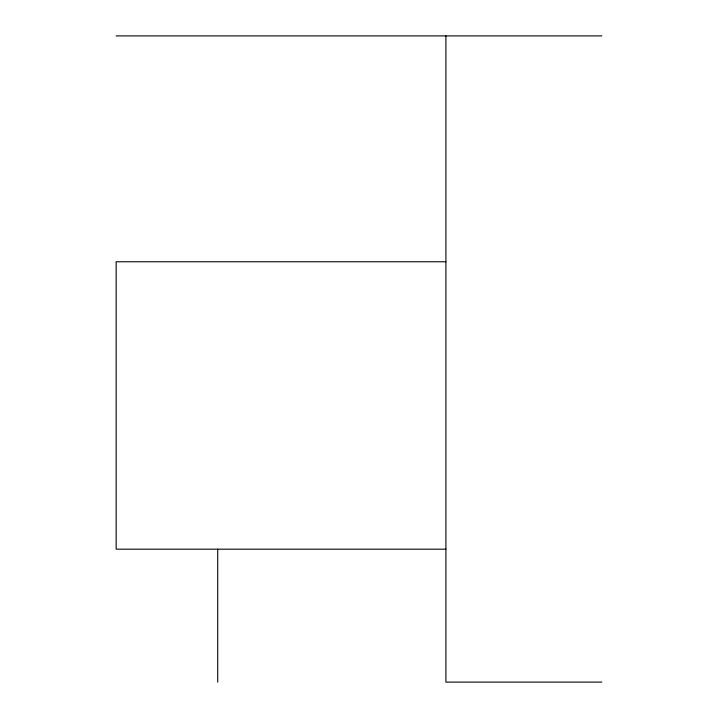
<?xml version="1.0" encoding="UTF-8"?>
<svg xmlns="http://www.w3.org/2000/svg" width="718" height="718" viewBox="0 0 718 718"><rect width="100%" height="100%" fill="white"/><g stroke="black" fill="none" stroke-linecap="round" stroke-linejoin="round"><path stroke-width="1.08" d="M116.154 35.9L601.846 35.9M445.905 261.765L116.154 261.765L116.154 549.18L445.905 549.18M601.846 682.1L445.905 682.1L445.905 35.9M217.716 549.18L217.716 682.1"/></g></svg>
